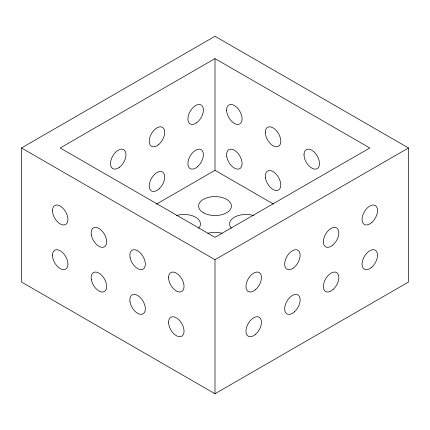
<?xml version="1.0" encoding="UTF-8"?>
<svg xmlns="http://www.w3.org/2000/svg" width="430" height="430" viewBox="0 0 430 430"><rect width="100%" height="100%" fill="white"/><g stroke="black" fill="none" stroke-linecap="round" stroke-linejoin="round"><path stroke-width="0.64" d="M21.5 147.968L215 36.254L408.5 147.968L408.5 282.032L215 393.746L21.5 282.032L21.5 147.968L215 259.688L408.5 147.968M215 58.598L60.2 147.968L215 237.344L369.8 147.968L215 58.598L215 170.312L156.445 204.121M215 170.312L273.555 204.121M215 259.688L215 393.746M176.364 215.559A16.421 9.482 0 0 1 195.564 217.188A16.421 9.482 0 0 1 198.665 228.244M231.335 228.244A16.421 9.482 0 0 1 234.436 217.188A16.421 9.482 0 0 1 253.635 215.559M207.873 233.275A16.421 9.482 0 0 1 222.127 233.275M203.39 212.764A16.421 9.482 0 0 0 230.862 208.518A16.421 9.482 0 0 0 210.748 196.908A16.421 9.482 0 0 0 203.39 212.764M304.01 154.671A10.943 6.321 60 0 0 315.62 169.114A10.943 6.321 60 0 0 315.62 153.634A10.943 6.321 60 0 0 304.01 154.671M265.31 132.327A10.943 6.321 60 0 0 276.92 146.775A10.943 6.321 60 0 0 276.92 131.295A10.943 6.321 60 0 0 265.31 132.327M226.615 110.365A10.943 6.321 60 0 0 238.5 124.394A10.943 6.321 60 0 0 237.935 108.602A10.943 6.321 60 0 0 226.615 110.365M226.744 156.423A10.943 6.321 60 0 0 239.408 168.829A10.943 6.321 60 0 0 236.898 152.172A10.943 6.321 60 0 0 226.744 156.423M265.401 177.466A10.943 6.321 60 0 0 277.887 190.302A10.943 6.321 60 0 0 275.861 173.827A10.943 6.321 60 0 0 265.401 177.466M196.601 122.776A10.943 6.321 -60 0 0 201.826 105.501A10.943 6.321 -60 0 0 188.523 115.09A10.943 6.321 -60 0 0 196.601 122.776M197.655 166.62A10.943 6.321 -60 0 0 201.122 149.661A10.943 6.321 -60 0 0 188.173 161.148A10.943 6.321 -60 0 0 197.655 166.62M158.955 188.963A10.943 6.321 -60 0 0 162.422 172.005A10.943 6.321 -60 0 0 149.473 183.486A10.943 6.321 -60 0 0 158.955 188.963M158.364 144.77A10.943 6.321 -60 0 0 162.836 127.597A10.943 6.321 -60 0 0 149.651 138.03A10.943 6.321 -60 0 0 158.364 144.77M119.438 167.286A10.943 6.321 -60 0 0 124.281 150.054A10.943 6.321 -60 0 0 111.031 160.084A10.943 6.321 -60 0 0 119.438 167.286M293.255 268.073A10.943 6.321 -60 0 0 298.635 250.792A10.943 6.321 -60 0 0 285.31 260.193A10.943 6.321 -60 0 0 293.255 268.073M52.46 255.216A10.943 6.321 60 0 0 64.07 269.664A10.943 6.321 60 0 0 64.07 254.184A10.943 6.321 60 0 0 52.46 255.216M52.46 210.533A10.943 6.321 60 0 0 64.07 224.976A10.943 6.321 60 0 0 64.07 209.496A10.943 6.321 60 0 0 52.46 210.533M91.359 235A10.943 6.321 60 0 0 104.178 246.927A10.943 6.321 60 0 0 101.163 230.098A10.943 6.321 60 0 0 91.359 235M91.321 279.484A10.943 6.321 60 0 0 104.06 291.669A10.943 6.321 60 0 0 101.319 274.937A10.943 6.321 60 0 0 91.321 279.484M129.941 301.231A10.943 6.321 60 0 0 142.389 314.158A10.943 6.321 60 0 0 140.47 297.732A10.943 6.321 60 0 0 129.941 301.231M168.56 322.247A10.943 6.321 60 0 0 180.17 336.69A10.943 6.321 60 0 0 180.17 321.21A10.943 6.321 60 0 0 168.56 322.247M130.043 257.242A10.943 6.321 60 0 0 142.819 269.298A10.943 6.321 60 0 0 139.938 252.517A10.943 6.321 60 0 0 130.043 257.242M168.56 277.56A10.943 6.321 60 0 0 180.17 292.002A10.943 6.321 60 0 0 180.17 276.522A10.943 6.321 60 0 0 168.56 277.56M255.705 334.191A10.943 6.321 -60 0 0 259.172 317.238A10.943 6.321 -60 0 0 246.223 328.719A10.943 6.321 -60 0 0 255.705 334.191M294.405 311.852A10.943 6.321 -60 0 0 297.872 294.894A10.943 6.321 -60 0 0 284.923 306.375A10.943 6.321 -60 0 0 294.405 311.852M333.105 289.508A10.943 6.321 -60 0 0 336.572 272.55A10.943 6.321 -60 0 0 323.623 284.031A10.943 6.321 -60 0 0 333.105 289.508M371.805 267.164A10.943 6.321 -60 0 0 375.272 250.206A10.943 6.321 -60 0 0 362.323 261.693A10.943 6.321 -60 0 0 371.805 267.164M371.805 222.477A10.943 6.321 -60 0 0 375.272 205.518A10.943 6.321 -60 0 0 362.323 217.005A10.943 6.321 -60 0 0 371.805 222.477M332.831 245.052A10.943 6.321 -60 0 0 336.765 227.986A10.943 6.321 -60 0 0 323.699 238.989A10.943 6.321 -60 0 0 332.831 245.052M255.565 289.627A10.943 6.321 -60 0 0 259.274 272.609A10.943 6.321 -60 0 0 246.261 283.854A10.943 6.321 -60 0 0 255.565 289.627"/></g></svg>
